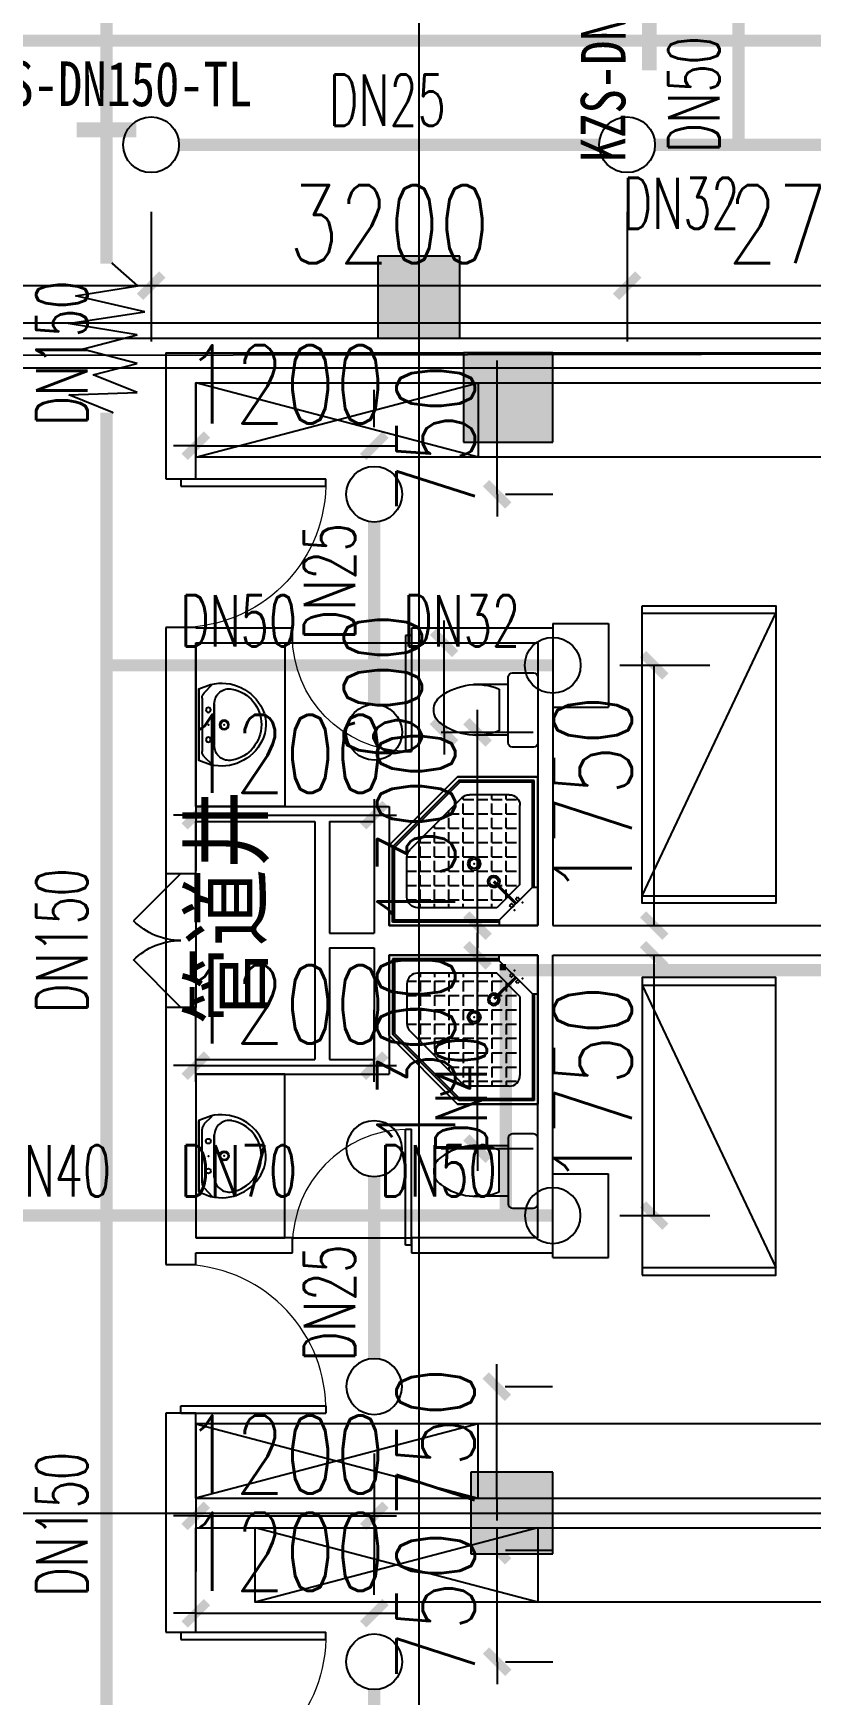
# Model space of a CAD drawing. Extents: x 0 to 2838408, y -923048 to 203859.
# Drawn here: x 2777370 to 2782598, y -210714 to -199542 of the extents above; entities that cross this region are included whole.
import ezdxf
from ezdxf.enums import TextEntityAlignment as Align

# ---------------------------------------------------------------- set-up
doc = ezdxf.new("R2010")
doc.units = 0
doc.header["$LTSCALE"] = 1000
for name, color, linetype in [('A-Fixt', 81, 'Continuous'), ('CLAYER', 7, 'Continuous'), ('COLUMN', 9, 'Continuous'), ('DIM_喷淋', 3, 'Continuous'), ('DOOR_FIRE', 4, 'Continuous'), ('DOTE', 8, 'Continuous'), ('EQUIP_喷头', 7, 'Continuous'), ('fur', 253, 'Continuous'), ('PIPE-喷淋', 6, 'Continuous'), ('PUB_HATCH', 8, 'Continuous'), ('TEXT_喷淋', 7, 'Continuous'), ('TWT_DIM', 3, 'Continuous'), ('VALVE_喷淋', 7, 'Continuous'), ('WALL', 9, 'Continuous'), ('WINDOW', 4, 'Continuous'), ('XREF', 8, 'Continuous'), ('抗震支吊架', 2, 'Continuous'), ('洁具', 213, 'Continuous'), ('配景', 3, 'Continuous')]:
    doc.layers.add(name, color=color, linetype=linetype)
doc.styles.add('_TCH_DIM_T3', font='SIMPLEX', dxfattribs={"width": 0.75, "bigfont": 'HZTXT'})
doc.styles.add('_TWT_PIPEDN', font='SIMPLEX', dxfattribs={"width": 0.8, "height": 2.3, "bigfont": 'HZTXT'})
doc.styles.add('kzcad', font='', dxfattribs={"width": 0.8})
doc.styles.get("Standard").update_dxf_attribs({"font": 'geniso.shx', "bigfont": 'hztxt.shx'})
doc.styles.get('kzcad').set_extended_font_data('SimSun')
doc.dimstyles.new('_TWT_ARCH&&150', dxfattribs={"dimtxt": 525, "dimasz": 150, "dimexe": 375, "dimexo": 450, "dimgap": 150, "dimtad": 1, "dimdec": 0, "dimzin": 0, "dimdsep": 46, "dimtxsty": '_TCH_DIM_T3', "dimblk": 'ARCHTICK', "dimcen": 0.09, "dimclrt": 7, "dimazin": 2, "dimtfac": 1, "dimtdec": 0, "dimtix": 1, "dimtmove": 2, "dimatfit": 3, "dimfxl": 1, "dimtolj": 1, "dimtzin": 0, "dimarcsym": 0})

# ---------------------------------------------------------------- blocks, each defined once
blk = doc.blocks.new('1F平面-CAD导入_dwg_Drawing4_t3_dwg_$plan$00001613-474159-1F-927810-1F')
at = {"layer": '洁具'}
for p, q in [((-30, 250), (-170, 250)), ((-200, 170), (-430, 170)), ((-260, -140), (-260, 140)), ((-200, -170), (-200, -220)), ((-170, -250), (-30, -250))]:
    blk.add_line(p, q, dxfattribs=at)
for points in [[(-200, 220), (-200, 170), (-200, -170), (-430, -170)], [(0, -220), (0, 220)]]:
    blk.add_lwpolyline(points, dxfattribs=at)
for centre, radius, start, end in [((-170, 220), 30, 90, 180), ((-30, 220), 30, 0, 90), ((-413, -227), 398, 67.4505, 126.6381), ((-590, 0), 110, 123.4509, 236.5491), ((-413, 227), 398, 233.3619, 292.5495), ((-170, -220), 30, 180, 270), ((-30, -220), 30, 270, 0)]:
    blk.add_arc(centre, radius, start, end, dxfattribs=at)
blk = doc.blocks.new('$lvtry$00000169')
at = {"color": 0}
for p, q in [((259, -36), (259, 0)), ((259, -36), (36, -259)), ((259, -24), (976, -24)), ((259, -36), (964, -36)), ((964, -36), (976, -24)), ((964, -36), (964, -525)), ((976, -24), (976, -530)), ((276, -120), (120, -276)), ((144, -151), (291, -298)), ((151, -144), (298, -291)), ((183, -213), (205, -213)), ((220, -213), (243, -213)), ((270, -213), (270, -143)), ((270, -213), (340, -213)), ((276, -120), (808, -120)), ((366, -213), (366, -143)), ((366, -213), (436, -213)), ((462, -213), (462, -143)), ((462, -213), (532, -213)), ((558, -213), (558, -143)), ((558, -213), (628, -213)), ((655, -213), (655, -143)), ((655, -213), (725, -213)), ((751, -213), (751, -143)), ((751, -213), (821, -213)), ((847, -213), (847, -143)), ((847, -213), (880, -213)), ((880, -192), (880, -460)), ((36, -259), (0, -259)), ((24, -259), (24, -976)), ((36, -259), (36, -964)), ((120, -276), (120, -808)), ((120, -309), (147, -309)), ((173, -309), (173, -239)), ((173, -309), (243, -309)), ((270, -263), (270, -239)), ((334, -309), (340, -309)), ((366, -309), (366, -239)), ((366, -309), (436, -309)), ((462, -309), (462, -239)), ((462, -309), (532, -309)), ((558, -309), (558, -239)), ((558, -309), (628, -309)), ((655, -309), (655, -239)), ((655, -309), (725, -309)), ((751, -309), (751, -239)), ((751, -309), (821, -309)), ((847, -309), (847, -239)), ((847, -309), (880, -309)), ((120, -405), (147, -405)), ((173, -405), (173, -335)), ((173, -405), (243, -405)), ((173, -501), (173, -431)), ((270, -405), (270, -335)), ((270, -405), (340, -405)), ((270, -501), (270, -431)), ((366, -405), (366, -335)), ((366, -405), (379, -405)), ((366, -501), (366, -431)), ((462, -405), (462, -335)), ((462, -405), (532, -405)), ((462, -501), (462, -431)), ((558, -405), (558, -335)), ((558, -405), (628, -405)), ((558, -501), (558, -431)), ((655, -405), (655, -335)), ((655, -405), (725, -405)), ((655, -501), (655, -431)), ((751, -405), (751, -335)), ((751, -405), (821, -405)), ((751, -501), (751, -431)), ((847, -405), (847, -335)), ((847, -405), (880, -405)), ((847, -501), (847, -431)), ((120, -501), (147, -501)), ((173, -501), (243, -501)), ((173, -598), (173, -528)), ((270, -501), (340, -501)), ((270, -598), (270, -528)), ((366, -501), (436, -501)), ((366, -598), (366, -528)), ((462, -501), (532, -501)), ((462, -598), (462, -528)), ((859, -511), (511, -859)), ((964, -525), (525, -964)), ((976, -530), (530, -976)), ((558, -501), (628, -501)), ((558, -598), (558, -528)), ((655, -501), (725, -501)), ((655, -598), (655, -528)), ((751, -501), (821, -501)), ((751, -598), (751, -528)), ((847, -501), (867, -501)), ((964, -525), (976, -530)), ((120, -598), (147, -598)), ((173, -598), (243, -598)), ((173, -694), (173, -624)), ((270, -598), (340, -598)), ((270, -694), (270, -624)), ((366, -598), (436, -598)), ((366, -694), (366, -624)), ((462, -598), (532, -598)), ((462, -694), (462, -624)), ((558, -598), (628, -598)), ((558, -694), (558, -624)), ((655, -598), (725, -598)), ((655, -694), (655, -624)), ((751, -598), (773, -598)), ((120, -694), (147, -694)), ((173, -694), (243, -694)), ((173, -790), (173, -720)), ((270, -694), (340, -694)), ((270, -790), (270, -720)), ((366, -694), (436, -694)), ((366, -790), (366, -720)), ((462, -694), (532, -694)), ((462, -790), (462, -720)), ((558, -694), (628, -694)), ((558, -790), (558, -720)), ((655, -694), (676, -694)), ((120, -790), (147, -790)), ((173, -790), (243, -790)), ((173, -878), (173, -816)), ((192, -880), (460, -880)), ((270, -790), (340, -790)), ((270, -880), (270, -816)), ((366, -790), (436, -790)), ((366, -880), (366, -816)), ((462, -790), (532, -790)), ((462, -880), (462, -816)), ((558, -790), (580, -790)), ((36, -964), (24, -976)), ((24, -976), (530, -976)), ((36, -964), (525, -964)), ((525, -964), (530, -976))]:
    blk.add_line(p, q, dxfattribs=at)
blk.add_lwpolyline([(0, 0), (0, -1000), (540, -1000), (1000, -540), (1000, 0)], close=True)
for points in [[(0, 0), (0, -1000)], [(0, 0), (1000, 0)], [(1000, 0), (1000, -540)], [(136, -190), (148, -178), (132, -162), (121, -174)], [(190, -136), (178, -148), (162, -132), (174, -121)], [(1000, -540), (540, -1000)], [(0, -1000), (540, -1000)]]:
    blk.add_lwpolyline(points, close=True, dxfattribs=at)
for radius in [43.8, 31.1]:
    blk.add_circle((416, -428), radius, dxfattribs=at)
for centre, radius, start, end in [((808, -192), 72, 0, 90), ((296, -296), 40.6, 142.583, 128.4197), ((296, -296), 28.6, 145.828, 125.6599), ((808, -460), 72, 315, 0), ((192, -808), 72, 180, 270), ((460, -808), 72, 270, 315)]:
    blk.add_arc(centre, radius, start, end, dxfattribs=at)
for p in [(156, -102, 0), (103, -156, 0), (416, -428, 0)]:
    blk.add_point(p, dxfattribs=at)
blk = doc.blocks.new('$lvtry$00000178')
at = {"color": 0}
for p, q in [((-238, 0), (238, 0)), ((-214, -36), (-272, -91)), ((-180, -23), (180, -23)), ((-142, -105), (140, -105)), ((140, -105), (-142, -105)), ((216, -37), (268, -91))]:
    blk.add_line(p, q, dxfattribs=at)
blk.add_lwpolyline([(-104, -430, 0.224698), (110, -425, 0.348046), (269, -79), (239, 0), (-241, 0), (-271, -79, 0.356844)], format="xyb", close=True, dxfattribs=at)
for centre, radius in [((-100, -65), 16.3), ((100, -65), 16.3), ((1, -172), 31.6)]:
    blk.add_circle(centre, radius, dxfattribs=at)
at = {"color": 0, "lineweight": 13}
blk.add_circle((1, -172), 23, dxfattribs=at)
at = {"color": 0}
for centre, radius, start, end in [((-142, -205), 100, 90, 190.5602), ((-180, -73), 50, 90, 133.181), ((140, -205), 100, 349.4398, 90), ((180, -73), 50, 44.5607, 90), ((-1, -179), 243, 190.5602, 349.4398)]:
    blk.add_arc(centre, radius, start, end, dxfattribs=at)
for p in [(0, -65), (1, -172)]:
    blk.add_point(p, dxfattribs=at)
blk = doc.blocks.new('A$C70365C93')
at = {"layer": '洁具'}
blk.add_lwpolyline([(-1900, 2300), (-1900, 1700), (-800, 1700), (-800, 2300)], close=True, dxfattribs=at)
blk.add_blockref('$lvtry$00000178', (-1350, 2280), dxfattribs=at)
at = {"layer": '洁具', "rotation": 180}
blk.add_blockref('$lvtry$00000169', (0, 0), dxfattribs=at)
at = {"layer": '洁具', "extrusion": (0, 0, -1), "xscale": -1, "zscale": -1, "rotation": 90}
blk.add_blockref('1F平面-CAD导入_dwg_Drawing4_t3_dwg_$plan$00001613-474159-1F-927810-1F', (1450, 0), dxfattribs=at)
blk = doc.blocks.new('单人床')
at = {"layer": 'A-Fixt'}
for p, q in [((47774, 13973), (48674, 13973)), ((47774, 12073), (48674, 13973)), ((47774, 12073), (48674, 12073))]:
    blk.add_line(p, q, dxfattribs=at)
blk.add_lwpolyline([(47774, 14023), (48674, 14023), (48674, 12023), (47774, 12023), (47774, 14023)], dxfattribs=at)
blk = doc.blocks.new('CH_AP01')
for p, q in [((-311, 17), (-275, 0)), ((-275, 0), (275, 0)), ((275, 0), (311, 17))]:
    blk.add_line(p, q)
for centre, radius, start, end in [((-307, 555), 37.8, 100.1859, 202.8359), ((0, -579), 1213, 74.7104, 105.2896), ((0, -579), 1173, 75.0287, 104.9713), ((0, -1278), 1857, 80.611, 99.389), ((307, 555), 37.8, 337.1641, 79.8141), ((-1658, 202), 1360, 352.1659, 14.4283), ((-824, 250), 563, 335.5038, 31.0903), ((-824, 250), 603, 335.5038, 30.2691), ((0, -579), 1093, 75.8767, 104.1233), ((824, 250), 603, 149.7309, 204.4962), ((824, 250), 563, 148.9097, 204.4962), ((1658, 202), 1360, 165.5717, 187.8341)]:
    blk.add_arc(centre, radius, start, end)
blk = doc.blocks.new('A$C61295E98')
at = {"color": 3}
for p, q in [((544, 598), (0, 598)), ((0, 598), (0, 0)), ((161, 598), (161, 0)), ((170, 0), (170, 598)), ((603, 572), (603, 26)), ((624, 518), (624, 80)), ((544, 0), (0, 0))]:
    blk.add_line(p, q, dxfattribs=at)
for points in [[(82, 540), (75, 540), (75, 577), (82, 577)], [(82, 453), (75, 453), (75, 490), (82, 490)], [(82, 353), (75, 353), (75, 389), (82, 389)]]:
    blk.add_lwpolyline(points, close=True, dxfattribs=at)
for centre in [(74, 250), (74, 164), (74, 71)]:
    blk.add_circle(centre, 15.7, dxfattribs=at)
for centre, start, end in [((544, 518), 360, 90), ((544, 80), 270, 0)]:
    blk.add_arc(centre, 80, start, end, dxfattribs=at)
blk = doc.blocks.new('宿舍')
at = {"layer": 'A-Fixt'}
for p, q in [((47854, 13802), (48354, 15702)), ((48354, 13802), (47854, 15702)), ((47854, 13802), (48354, 13802))]:
    blk.add_line(p, q, dxfattribs=at)
for points in [[(47854, 8602), (48354, 8602), (48354, 15702), (47854, 15702)], [(47854, 10676), (47970, 10676), (47970, 11743), (47854, 11743)]]:
    blk.add_lwpolyline(points, close=True, dxfattribs=at)
at = {"xscale": -1, "rotation": 90}
for p in [(63677, 60475), (63677, 58775)]:
    blk.add_blockref('单人床', p, dxfattribs=at)
at = {"layer": 'A-Fixt', "xscale": -1, "rotation": 180}
for p in [(50002, 9140), (51117, 9140)]:
    blk.add_blockref('CH_AP01', p, dxfattribs=at)
at = {"layer": '配景', "color": 252}
blk.add_blockref('A$C61295E98', (47854, 7097), dxfattribs=at)
blk = doc.blocks.new('宿舍一')
at = {"layer": 'A-Fixt'}
for p, q in [((48154, 16102), (48654, 16102)), ((48654, 14202), (48154, 16102)), ((48654, 16102), (48154, 14202)), ((48154, 14202), (48654, 14202))]:
    blk.add_line(p, q, dxfattribs=at)
for points in [[(48154, 8602), (48654, 8602), (48654, 16102), (48154, 16102)], [(48154, 10676), (48270, 10676), (48270, 11743), (48154, 11743)]]:
    blk.add_lwpolyline(points, close=True, dxfattribs=at)
at = {"xscale": -1, "rotation": 90}
for p in [(63677, 60875), (63677, 58775)]:
    blk.add_blockref('单人床', p, dxfattribs=at)
at = {"layer": 'A-Fixt', "xscale": -1, "rotation": 179.9999999998882}
for p in [(50002, 9140), (51117, 9140)]:
    blk.add_blockref('CH_AP01', p, dxfattribs=at)
at = {"layer": '配景', "color": 252, "rotation": 359.9999999998882}
blk.add_blockref('A$C61295E98', (48154, 7097), dxfattribs=at)
blk = doc.blocks.new('$DorLib2D$00000116')
at = {"color": 0}
for p, q in [((-0.5, 0), (-0.146, 0.354)), ((0.5, 0), (0.146, 0.354))]:
    blk.add_line(p, q, dxfattribs=at)
for centre, start, end in [((-0.5, 0), 0, 45), ((0.5, 0), 135, 180)]:
    blk.add_arc(centre, 0.5, start, end, dxfattribs=at)
blk = doc.blocks.new('$DorLib2D$00000001')
for p, q in [((0.45, 0.975), (0.5, 0.975)), ((0.45, 0), (0.45, 0.975)), ((0.5, 0), (0.5, 0.975)), ((0.5, 0), (0.45, 0))]:
    blk.add_line(p, q)
at = {"lineweight": 13}
blk.add_arc((0.475, 0), 0.975, 91.4693, 180, dxfattribs=at)
blk = doc.blocks.new('1F1')
at = {"layer": 'PUB_HATCH'}
for points in [[(2444191.7, -201042.2), (2443641.7, -201042.2), (2443641.7, -201592.2), (2444191.7, -201592.2)], [(2444816.7, -201692.2), (2444216.7, -201692.2), (2444216.7, -202292.2), (2444816.7, -202292.2)], [(2444816.7, -209217.2), (2444266.7, -209217.2), (2444266.7, -209767.2), (2444816.7, -209767.2)]]:
    blk.add_hatch(color=256, dxfattribs=at).paths.add_polyline_path(points)
at = {"layer": 'COLUMN'}
for p, q in [((2444191.7, -201042.2), (2443641.7, -201042.2)), ((2443641.7, -201042.2), (2443641.7, -201592.2)), ((2444191.7, -201592.2), (2444191.7, -201042.2)), ((2443641.7, -201592.2), (2444191.7, -201592.2)), ((2444816.7, -201692.2), (2444216.7, -201692.2)), ((2444216.7, -201692.2), (2444216.7, -202292.2)), ((2444816.7, -202292.2), (2444816.7, -201692.2)), ((2444216.7, -202292.2), (2444816.7, -202292.2)), ((2444816.7, -209217.2), (2444266.7, -209217.2)), ((2444266.7, -209217.2), (2444266.7, -209767.2)), ((2444816.7, -209767.2), (2444816.7, -209217.2)), ((2444266.7, -209767.2), (2444816.7, -209767.2))]:
    blk.add_line(p, q, dxfattribs=at)
at = {"layer": 'DOOR_FIRE'}
for p, q in [((2442216.7, -205192.2), (2442216.7, -206092.2)), ((2442416.7, -205192.2), (2442416.7, -206092.2))]:
    blk.add_line(p, q, dxfattribs=at)
at = {"layer": 'DOTE'}
for p, q in [((2443916.7, -187892.2), (2443916.7, -271092.2)), ((2453916.7, -201492.2), (2343216.7, -201492.2)), ((2435862.3, -201792.2), (2453916.7, -201792.2)), ((2435862.3, -209492.2), (2453916.7, -209492.2))]:
    blk.add_line(p, q, dxfattribs=at)
at = {"layer": 'fur'}
blk.add_line((2440116.7, -201592.2), (2451516.7, -201592.2), dxfattribs=at)
at = {"layer": 'WALL'}
for p, q in [((2442216.7, -201692.2), (2442216.7, -202537.9)), ((2442216.7, -201692.2), (2444216.7, -201692.2)), ((2444816.7, -201692.2), (2449816.7, -201692.2)), ((2442416.7, -202537.9), (2442416.7, -201892.2)), ((2442416.7, -201892.2), (2444216.7, -201892.2)), ((2444816.7, -201892.2), (2449816.7, -201892.2)), ((2442216.7, -202537.9), (2442416.7, -202537.9)), ((2442416.7, -203537.9), (2442216.7, -203537.9)), ((2442216.7, -203537.9), (2442216.7, -203542.2)), ((2442216.7, -203542.2), (2442216.7, -204742.2)), ((2442416.7, -203542.2), (2442416.7, -203537.9)), ((2443066.7, -203542.2), (2442416.7, -203542.2)), ((2443066.7, -203642.2), (2443066.7, -203542.2)), ((2444816.7, -203542.2), (2443866.7, -203542.2)), ((2443866.7, -203542.2), (2443866.7, -203642.2)), ((2444816.7, -203542.2), (2444816.7, -205542.2)), ((2442416.7, -203642.2), (2442416.7, -204742.2)), ((2442416.7, -203642.2), (2443066.7, -203642.2)), ((2443866.7, -203642.2), (2444716.7, -203642.2)), ((2444716.7, -203642.2), (2444716.7, -205542.2)), ((2442216.7, -204742.2), (2442216.7, -205192.2)), ((2442416.7, -204742.2), (2443216.7, -204742.2)), ((2443216.7, -204742.2), (2443716.7, -204742.2)), ((2443716.7, -204742.2), (2443716.7, -205542.2)), ((2442416.7, -205192.2), (2442416.7, -204842.2)), ((2442416.7, -204842.2), (2443216.7, -204842.2)), ((2443216.7, -204842.2), (2443216.7, -205642.2)), ((2443316.7, -204842.2), (2443616.7, -204842.2)), ((2443316.7, -204842.2), (2443316.7, -205592.2)), ((2443616.7, -204842.2), (2443616.7, -205592.2)), ((2442216.7, -205192.2), (2442416.7, -205192.2)), ((2443716.7, -205542.2), (2444716.7, -205542.2)), ((2444816.7, -205542.2), (2450166.7, -205542.2)), ((2443216.7, -205642.2), (2443216.7, -206442.2)), ((2443316.7, -205592.2), (2443616.7, -205592.2)), ((2443316.7, -205692.2), (2443316.7, -206442.2)), ((2443316.7, -205692.2), (2443616.7, -205692.2)), ((2443616.7, -205692.2), (2443616.7, -206442.2)), ((2443716.7, -205742.2), (2443716.7, -206542.2)), ((2443716.7, -205742.2), (2444716.7, -205742.2)), ((2444716.7, -207642.2), (2444716.7, -205742.2)), ((2444816.7, -207742.2), (2444816.7, -205742.2)), ((2444816.7, -205742.2), (2450166.7, -205742.2)), ((2442416.7, -206092.2), (2442216.7, -206092.2)), ((2442216.7, -206092.2), (2442216.7, -206542.2)), ((2442416.7, -206442.2), (2442416.7, -206092.2)), ((2442416.7, -206442.2), (2443216.7, -206442.2)), ((2443316.7, -206442.2), (2443616.7, -206442.2)), ((2442216.7, -206542.2), (2442216.7, -207742.2)), ((2442416.7, -206542.2), (2442416.7, -207642.2)), ((2442416.7, -206542.2), (2443216.7, -206542.2)), ((2443216.7, -206542.2), (2443716.7, -206542.2)), ((2443066.7, -207642.2), (2442416.7, -207642.2)), ((2443066.7, -207742.2), (2443066.7, -207642.2)), ((2444716.7, -207642.2), (2443866.7, -207642.2)), ((2443866.7, -207642.2), (2443866.7, -207742.2)), ((2442216.7, -207742.2), (2442216.7, -207821.8)), ((2442416.7, -207742.2), (2443066.7, -207742.2)), ((2442416.7, -207821.8), (2442416.7, -207742.2)), ((2443866.7, -207742.2), (2444816.7, -207742.2)), ((2442216.7, -207821.8), (2442416.7, -207821.8)), ((2442416.7, -208821.8), (2442216.7, -208821.8)), ((2442216.7, -208821.8), (2442216.7, -209492.2)), ((2442416.7, -209392.2), (2442416.7, -208821.8)), ((2442416.7, -209392.2), (2444266.7, -209392.2)), ((2444816.7, -209392.2), (2449866.7, -209392.2)), ((2442216.7, -209492.2), (2442216.7, -210292.2)), ((2442416.7, -210292.2), (2442416.7, -209592.2)), ((2442416.7, -209592.2), (2444266.7, -209592.2)), ((2444816.7, -209592.2), (2449866.7, -209592.2)), ((2442216.7, -210292.2), (2442416.7, -210292.2))]:
    blk.add_line(p, q, dxfattribs=at)
blk.add_lwpolyline([(2439516.7, -201708), (2452116.7, -201692.2), (2452116.7, -257292.2), (2439516.7, -257308)], close=True, dxfattribs=at)
at = {"layer": 'WINDOW'}
for p, q in [((2443066.7, -203642.2), (2443866.7, -203642.2)), ((2443066.7, -207642.2), (2443866.7, -207642.2))]:
    blk.add_line(p, q, dxfattribs=at)
at = {"xscale": -1}
for name, p, rotation in [('宿舍一', (2458518.4, -153738.4), 89.99999999988826), ('A$C70365C93', (2444716.7, -205542.2), 90), ('宿舍', (2458518.4, -161738.4), 90)]:
    blk.add_blockref(name, p, dxfattribs=dict(at, rotation=rotation))
for name, p, rotation in [('A$C70365C93', (2444716.7, -205742.2), 90), ('宿舍一', (2458518.4, -257546), 90.0000000000294)]:
    blk.add_blockref(name, p, dxfattribs=dict(rotation=rotation))
at = {"layer": 'DOOR_FIRE', "xscale": 900, "yscale": -900, "zscale": 200, "rotation": 269.9999999999926}
blk.add_blockref('$DorLib2D$00000116', (2442316.7, -205642.2), dxfattribs=at)
at = {"layer": 'WINDOW', "yscale": 1000}
for p, xscale, zscale, rotation in [((2442316.7, -203037.9), -1000, -1000, 270), ((2442316.7, -208321.8), 1000, 1000, 269.9999999999923), ((2442316.7, -210792.2), -1000, -1000, 270)]:
    blk.add_blockref('$DorLib2D$00000001', p, dxfattribs=dict(at, xscale=xscale, zscale=zscale, rotation=rotation))
at = {"layer": 'WINDOW', "xscale": 800, "zscale": 800}
for p, yscale in [((2443466.7, -203592.2), -800), ((2443466.7, -207692.2), 800)]:
    blk.add_blockref('$DorLib2D$00000001', p, dxfattribs=dict(at, yscale=yscale))
at = {"layer": 'CLAYER'}
blk.add_text('管道井', height=525, rotation=90, dxfattribs=at).set_placement((2442903.7, -206209.8))
blk = doc.blocks.new('_ArchTick')
at = {"color": 0, "linetype": 'ByBlock', "const_width": 0.4}
blk.add_lwpolyline([(-0.5, -0.5), (0.5, 0.5)], dxfattribs=at)
blk = doc.blocks.new('*D1272')
at = {"layer": 'Defpoints', "color": 0, "linetype": 'ByBlock', "transparency": 16777216}
for p in [(2780095, -209742), (2780489, -209742), (2780095, -210492)]:
    blk.add_point(p, dxfattribs=at)
at = {"layer": 'TWT_DIM', "color": 0, "linetype": 'ByBlock', "lineweight": -2, "transparency": 16777216}
for p, q in [((2780489, -209742), (2780489, -209592)), ((2780489, -210492), (2780489, -209742)), ((2780545, -209742), (2780864, -209742)), ((2780489, -210492), (2780489, -210642)), ((2780545, -210492), (2780864, -210492))]:
    blk.add_line(p, q, dxfattribs=at)
at = {"layer": 'TWT_DIM', "color": 0, "linetype": 'ByBlock', "lineweight": -2, "transparency": 16777216, "xscale": 150, "yscale": 150, "zscale": 150}
for p, rotation in [((2780489, -209742), 270), ((2780489, -210492), 90)]:
    blk.add_blockref('_ArchTick', p, dxfattribs=dict(at, rotation=rotation))
at = {"layer": 'TWT_DIM', "color": 7, "linetype": 'ByBlock', "transparency": 16777216, "insert": (2780076, -210117), "char_height": 525, "attachment_point": 5, "rotation": 90, "style": '_TCH_DIM_T3'}
blk.add_mtext('\\A1;750', dxfattribs=at)
blk = doc.blocks.new('*D1274')
at = {"layer": 'Defpoints', "color": 0, "linetype": 'ByBlock', "transparency": 16777216}
for p in [(2779663, -210166), (2778463, -210492), (2779663, -210492)]:
    blk.add_point(p, dxfattribs=at)
at = {"layer": 'TWT_DIM', "color": 0, "linetype": 'ByBlock', "lineweight": -2, "transparency": 16777216}
for p, q in [((2778463, -210042), (2778463, -209791)), ((2779663, -210042), (2779663, -209791)), ((2778463, -210166), (2778313, -210166)), ((2778463, -210166), (2779663, -210166)), ((2779663, -210166), (2779813, -210166))]:
    blk.add_line(p, q, dxfattribs=at)
at = {"layer": 'TWT_DIM', "color": 0, "linetype": 'ByBlock', "lineweight": -2, "transparency": 16777216, "xscale": 150, "yscale": 150, "zscale": 150}
blk.add_blockref('_ArchTick', (2778463, -210166), dxfattribs=at)
at = {"layer": 'TWT_DIM', "color": 0, "linetype": 'ByBlock', "lineweight": -2, "transparency": 16777216, "xscale": 150, "yscale": 150, "zscale": 150, "rotation": 180}
blk.add_blockref('_ArchTick', (2779663, -210166), dxfattribs=at)
at = {"layer": 'TWT_DIM', "color": 7, "linetype": 'ByBlock', "transparency": 16777216, "insert": (2779063, -209753), "char_height": 525, "attachment_point": 5, "style": '_TCH_DIM_T3'}
blk.add_mtext('\\A1;1200', dxfattribs=at)
blk = doc.blocks.new('*D1280')
at = {"layer": 'Defpoints', "color": 0, "linetype": 'ByBlock', "transparency": 16777216}
for p in [(2779663, -204242), (2780357, -204242), (2779663, -205542)]:
    blk.add_point(p, dxfattribs=at)
at = {"layer": 'TWT_DIM', "color": 0, "linetype": 'ByBlock', "lineweight": -2, "transparency": 16777216}
for p, q in [((2780357, -204242), (2780357, -204092)), ((2780113, -204242), (2780732, -204242)), ((2780357, -205542), (2780357, -204242)), ((2780113, -205542), (2780732, -205542)), ((2780357, -205542), (2780357, -205692))]:
    blk.add_line(p, q, dxfattribs=at)
at = {"layer": 'TWT_DIM', "color": 0, "linetype": 'ByBlock', "lineweight": -2, "transparency": 16777216, "xscale": 150, "yscale": 150, "zscale": 150}
for p, rotation in [((2780357, -204242), 270), ((2780357, -205542), 90)]:
    blk.add_blockref('_ArchTick', p, dxfattribs=dict(at, rotation=rotation))
at = {"layer": 'TWT_DIM', "color": 7, "linetype": 'ByBlock', "transparency": 16777216, "insert": (2779945, -204892), "char_height": 525, "attachment_point": 5, "rotation": 90, "style": '_TCH_DIM_T3'}
blk.add_mtext('\\A1;1300', dxfattribs=at)
blk = doc.blocks.new('*D1281')
at = {"layer": 'Defpoints', "color": 0, "linetype": 'ByBlock', "transparency": 16777216}
for p in [(2779663, -205742), (2780357, -205742), (2779663, -207042)]:
    blk.add_point(p, dxfattribs=at)
at = {"layer": 'TWT_DIM', "color": 0, "linetype": 'ByBlock', "lineweight": -2, "transparency": 16777216}
for p, q in [((2780357, -205742), (2780357, -205592)), ((2780113, -205742), (2780732, -205742)), ((2780357, -207042), (2780357, -205742)), ((2780113, -207042), (2780732, -207042)), ((2780357, -207042), (2780357, -207192))]:
    blk.add_line(p, q, dxfattribs=at)
at = {"layer": 'TWT_DIM', "color": 0, "linetype": 'ByBlock', "lineweight": -2, "transparency": 16777216, "xscale": 150, "yscale": 150, "zscale": 150}
for p, rotation in [((2780357, -205742), 270), ((2780357, -207042), 90)]:
    blk.add_blockref('_ArchTick', p, dxfattribs=dict(at, rotation=rotation))
at = {"layer": 'TWT_DIM', "color": 7, "linetype": 'ByBlock', "transparency": 16777216, "insert": (2779945, -206392), "char_height": 525, "attachment_point": 5, "rotation": 90, "style": '_TCH_DIM_T3'}
blk.add_mtext('\\A1;1300', dxfattribs=at)
blk = doc.blocks.new('*D1351')
at = {"layer": 'Defpoints', "color": 0, "linetype": 'ByBlock', "transparency": 16777216}
for p in [(2780863, -205742), (2781545, -205742), (2780863, -207492)]:
    blk.add_point(p, dxfattribs=at)
at = {"layer": 'TWT_DIM', "color": 0, "linetype": 'ByBlock', "lineweight": -2, "transparency": 16777216}
for p, q in [((2781313, -205742), (2781920, -205742)), ((2781545, -207492), (2781545, -205742)), ((2781313, -207492), (2781920, -207492))]:
    blk.add_line(p, q, dxfattribs=at)
at = {"layer": 'TWT_DIM', "color": 0, "linetype": 'ByBlock', "lineweight": -2, "transparency": 16777216, "xscale": 150, "yscale": 150, "zscale": 150}
for p, rotation in [((2781545, -205742), 90), ((2781545, -207492), 270)]:
    blk.add_blockref('_ArchTick', p, dxfattribs=dict(at, rotation=rotation))
at = {"layer": 'TWT_DIM', "color": 7, "linetype": 'ByBlock', "transparency": 16777216, "insert": (2781132, -206617), "char_height": 525, "attachment_point": 5, "rotation": 90, "style": '_TCH_DIM_T3'}
blk.add_mtext('\\A1;1750', dxfattribs=at)
blk = doc.blocks.new('*D1352')
at = {"layer": 'Defpoints', "color": 0, "linetype": 'ByBlock', "transparency": 16777216}
for p in [(2780094, -208642), (2780487, -208642), (2780094, -209392)]:
    blk.add_point(p, dxfattribs=at)
at = {"layer": 'TWT_DIM', "color": 0, "linetype": 'ByBlock', "lineweight": -2, "transparency": 16777216}
for p, q in [((2780487, -208642), (2780487, -208492)), ((2780487, -209392), (2780487, -208642)), ((2780544, -208642), (2780862, -208642)), ((2780487, -209392), (2780487, -209542)), ((2780544, -209392), (2780862, -209392))]:
    blk.add_line(p, q, dxfattribs=at)
at = {"layer": 'TWT_DIM', "color": 0, "linetype": 'ByBlock', "lineweight": -2, "transparency": 16777216, "xscale": 150, "yscale": 150, "zscale": 150}
for p, rotation in [((2780487, -208642), 270), ((2780487, -209392), 90)]:
    blk.add_blockref('_ArchTick', p, dxfattribs=dict(at, rotation=rotation))
at = {"layer": 'TWT_DIM', "color": 7, "linetype": 'ByBlock', "transparency": 16777216, "insert": (2780075, -209017), "char_height": 525, "attachment_point": 5, "rotation": 90, "style": '_TCH_DIM_T3'}
blk.add_mtext('\\A1;750', dxfattribs=at)
blk = doc.blocks.new('*D1353')
at = {"layer": 'Defpoints', "color": 0, "linetype": 'ByBlock', "transparency": 16777216}
for p in [(2779663, -206484), (2778463, -207042), (2779663, -207042)]:
    blk.add_point(p, dxfattribs=at)
at = {"layer": 'TWT_DIM', "color": 0, "linetype": 'ByBlock', "lineweight": -2, "transparency": 16777216}
for p, q in [((2778463, -206592), (2778463, -206109)), ((2779663, -206592), (2779663, -206109)), ((2778463, -206484), (2778313, -206484)), ((2778463, -206484), (2779663, -206484)), ((2779663, -206484), (2779813, -206484))]:
    blk.add_line(p, q, dxfattribs=at)
at = {"layer": 'TWT_DIM', "color": 0, "linetype": 'ByBlock', "lineweight": -2, "transparency": 16777216, "xscale": 150, "yscale": 150, "zscale": 150}
blk.add_blockref('_ArchTick', (2778463, -206484), dxfattribs=at)
at = {"layer": 'TWT_DIM', "color": 0, "linetype": 'ByBlock', "lineweight": -2, "transparency": 16777216, "xscale": 150, "yscale": 150, "zscale": 150, "rotation": 180}
blk.add_blockref('_ArchTick', (2779663, -206484), dxfattribs=at)
at = {"layer": 'TWT_DIM', "color": 7, "linetype": 'ByBlock', "transparency": 16777216, "insert": (2779063, -206072), "char_height": 525, "attachment_point": 5, "style": '_TCH_DIM_T3'}
blk.add_mtext('\\A1;1200', dxfattribs=at)
blk = doc.blocks.new('*D1354')
at = {"layer": 'Defpoints', "color": 0, "linetype": 'ByBlock', "transparency": 16777216}
for p in [(2778463, -208642), (2779663, -208642), (2779663, -209511)]:
    blk.add_point(p, dxfattribs=at)
at = {"layer": 'TWT_DIM', "color": 0, "linetype": 'ByBlock', "lineweight": -2, "transparency": 16777216}
for p, q in [((2778463, -209092), (2778463, -209886)), ((2779663, -209092), (2779663, -209886)), ((2778463, -209511), (2778313, -209511)), ((2778463, -209511), (2779663, -209511)), ((2779663, -209511), (2779813, -209511))]:
    blk.add_line(p, q, dxfattribs=at)
at = {"layer": 'TWT_DIM', "color": 0, "linetype": 'ByBlock', "lineweight": -2, "transparency": 16777216, "xscale": 150, "yscale": 150, "zscale": 150}
blk.add_blockref('_ArchTick', (2778463, -209511), dxfattribs=at)
at = {"layer": 'TWT_DIM', "color": 0, "linetype": 'ByBlock', "lineweight": -2, "transparency": 16777216, "xscale": 150, "yscale": 150, "zscale": 150, "rotation": 180}
blk.add_blockref('_ArchTick', (2779663, -209511), dxfattribs=at)
at = {"layer": 'TWT_DIM', "color": 7, "linetype": 'ByBlock', "transparency": 16777216, "insert": (2779063, -209099), "char_height": 525, "attachment_point": 5, "style": '_TCH_DIM_T3'}
blk.add_mtext('\\A1;1200', dxfattribs=at)
blk = doc.blocks.new('*D1355')
at = {"layer": 'Defpoints', "color": 0, "linetype": 'ByBlock', "transparency": 16777216}
for p in [(2780863, -203792), (2781545, -203792), (2780863, -205542)]:
    blk.add_point(p, dxfattribs=at)
at = {"layer": 'TWT_DIM', "color": 0, "linetype": 'ByBlock', "lineweight": -2, "transparency": 16777216}
for p, q in [((2781313, -203792), (2781920, -203792)), ((2781545, -205542), (2781545, -203792)), ((2781313, -205542), (2781920, -205542))]:
    blk.add_line(p, q, dxfattribs=at)
at = {"layer": 'TWT_DIM', "color": 0, "linetype": 'ByBlock', "lineweight": -2, "transparency": 16777216, "xscale": 150, "yscale": 150, "zscale": 150}
for p, rotation in [((2781545, -203792), 90), ((2781545, -205542), 270)]:
    blk.add_blockref('_ArchTick', p, dxfattribs=dict(at, rotation=rotation))
at = {"layer": 'TWT_DIM', "color": 7, "linetype": 'ByBlock', "transparency": 16777216, "insert": (2781132, -204667), "char_height": 525, "attachment_point": 5, "rotation": 90, "style": '_TCH_DIM_T3'}
blk.add_mtext('\\A1;1750', dxfattribs=at)
blk = doc.blocks.new('*D1356')
at = {"layer": 'Defpoints', "color": 0, "linetype": 'ByBlock', "transparency": 16777216}
for p in [(2780095, -201892), (2780489, -201892), (2780095, -202642)]:
    blk.add_point(p, dxfattribs=at)
at = {"layer": 'TWT_DIM', "color": 0, "linetype": 'ByBlock', "lineweight": -2, "transparency": 16777216}
for p, q in [((2780489, -201892), (2780489, -201742)), ((2780489, -202642), (2780489, -201892)), ((2780545, -201892), (2780864, -201892)), ((2780489, -202642), (2780489, -202792)), ((2780545, -202642), (2780864, -202642))]:
    blk.add_line(p, q, dxfattribs=at)
at = {"layer": 'TWT_DIM', "color": 0, "linetype": 'ByBlock', "lineweight": -2, "transparency": 16777216, "xscale": 150, "yscale": 150, "zscale": 150}
for p, rotation in [((2780489, -201892), 270), ((2780489, -202642), 90)]:
    blk.add_blockref('_ArchTick', p, dxfattribs=dict(at, rotation=rotation))
at = {"layer": 'TWT_DIM', "color": 7, "linetype": 'ByBlock', "transparency": 16777216, "insert": (2780076, -202267), "char_height": 525, "attachment_point": 5, "rotation": 90, "style": '_TCH_DIM_T3'}
blk.add_mtext('\\A1;750', dxfattribs=at)
blk = doc.blocks.new('*D1357')
at = {"layer": 'Defpoints', "color": 0, "linetype": 'ByBlock', "transparency": 16777216}
for p in [(2779663, -203642), (2780132, -203642), (2779663, -204242)]:
    blk.add_point(p, dxfattribs=at)
at = {"layer": 'TWT_DIM', "color": 0, "linetype": 'ByBlock', "lineweight": -2, "transparency": 16777216}
for p, q in [((2780132, -203642), (2780132, -203492)), ((2780113, -203642), (2780507, -203642)), ((2780132, -204242), (2780132, -203642)), ((2780113, -204242), (2780507, -204242)), ((2780132, -204242), (2780132, -204392))]:
    blk.add_line(p, q, dxfattribs=at)
at = {"layer": 'TWT_DIM', "color": 0, "linetype": 'ByBlock', "lineweight": -2, "transparency": 16777216, "xscale": 150, "yscale": 150, "zscale": 150}
for p, rotation in [((2780132, -203642), 270), ((2780132, -204242), 90)]:
    blk.add_blockref('_ArchTick', p, dxfattribs=dict(at, rotation=rotation))
at = {"layer": 'TWT_DIM', "color": 7, "linetype": 'ByBlock', "transparency": 16777216, "insert": (2779720, -203942), "char_height": 525, "attachment_point": 5, "rotation": 90, "style": '_TCH_DIM_T3'}
blk.add_mtext('\\A1;600', dxfattribs=at)
blk = doc.blocks.new('*D1358')
at = {"layer": 'Defpoints', "color": 0, "linetype": 'ByBlock', "transparency": 16777216}
for p in [(2778463, -204242), (2779663, -204242), (2779663, -204800)]:
    blk.add_point(p, dxfattribs=at)
at = {"layer": 'TWT_DIM', "color": 0, "linetype": 'ByBlock', "lineweight": -2, "transparency": 16777216}
for p, q in [((2778463, -204692), (2778463, -205175)), ((2779663, -204692), (2779663, -205175)), ((2778463, -204800), (2778313, -204800)), ((2778463, -204800), (2779663, -204800)), ((2779663, -204800), (2779813, -204800))]:
    blk.add_line(p, q, dxfattribs=at)
at = {"layer": 'TWT_DIM', "color": 0, "linetype": 'ByBlock', "lineweight": -2, "transparency": 16777216, "xscale": 150, "yscale": 150, "zscale": 150}
blk.add_blockref('_ArchTick', (2778463, -204800), dxfattribs=at)
at = {"layer": 'TWT_DIM', "color": 0, "linetype": 'ByBlock', "lineweight": -2, "transparency": 16777216, "xscale": 150, "yscale": 150, "zscale": 150, "rotation": 180}
blk.add_blockref('_ArchTick', (2779663, -204800), dxfattribs=at)
at = {"layer": 'TWT_DIM', "color": 7, "linetype": 'ByBlock', "transparency": 16777216, "insert": (2779063, -204387), "char_height": 525, "attachment_point": 5, "style": '_TCH_DIM_T3'}
blk.add_mtext('\\A1;1200', dxfattribs=at)
blk = doc.blocks.new('*D1359')
at = {"layer": 'Defpoints', "color": 0, "linetype": 'ByBlock', "transparency": 16777216}
for p in [(2779663, -202316), (2778463, -202642), (2779663, -202642)]:
    blk.add_point(p, dxfattribs=at)
at = {"layer": 'TWT_DIM', "color": 0, "linetype": 'ByBlock', "lineweight": -2, "transparency": 16777216}
for p, q in [((2778463, -202192), (2778463, -201941)), ((2779663, -202192), (2779663, -201941)), ((2778463, -202316), (2778313, -202316)), ((2778463, -202316), (2779663, -202316)), ((2779663, -202316), (2779813, -202316))]:
    blk.add_line(p, q, dxfattribs=at)
at = {"layer": 'TWT_DIM', "color": 0, "linetype": 'ByBlock', "lineweight": -2, "transparency": 16777216, "xscale": 150, "yscale": 150, "zscale": 150}
blk.add_blockref('_ArchTick', (2778463, -202316), dxfattribs=at)
at = {"layer": 'TWT_DIM', "color": 0, "linetype": 'ByBlock', "lineweight": -2, "transparency": 16777216, "xscale": 150, "yscale": 150, "zscale": 150, "rotation": 180}
blk.add_blockref('_ArchTick', (2779663, -202316), dxfattribs=at)
at = {"layer": 'TWT_DIM', "color": 7, "linetype": 'ByBlock', "transparency": 16777216, "insert": (2779063, -201903), "char_height": 525, "attachment_point": 5, "style": '_TCH_DIM_T3'}
blk.add_mtext('\\A1;1200', dxfattribs=at)
blk = doc.blocks.new('*D3102')
at = {"layer": 'Defpoints', "color": 0, "linetype": 'ByBlock', "transparency": 16777216}
for p in [(2781363, -200292), (2784063, -200292), (2784063, -201239)]:
    blk.add_point(p, dxfattribs=at)
at = {"layer": 'DIM_喷淋', "color": 0, "linetype": 'ByBlock', "lineweight": -2, "transparency": 16777216}
for p, q in [((2781363, -200742), (2781363, -201614)), ((2784063, -200742), (2784063, -201614)), ((2781363, -201239), (2784063, -201239))]:
    blk.add_line(p, q, dxfattribs=at)
at = {"layer": 'DIM_喷淋', "color": 0, "linetype": 'ByBlock', "lineweight": -2, "transparency": 16777216, "xscale": 150, "yscale": 150, "zscale": 150, "rotation": 180}
blk.add_blockref('_ArchTick', (2781363, -201239), dxfattribs=at)
at = {"layer": 'DIM_喷淋', "color": 0, "linetype": 'ByBlock', "lineweight": -2, "transparency": 16777216, "xscale": 150, "yscale": 150, "zscale": 150}
blk.add_blockref('_ArchTick', (2784063, -201239), dxfattribs=at)
at = {"layer": 'DIM_喷淋', "color": 7, "linetype": 'ByBlock', "transparency": 16777216, "insert": (2782713, -200826), "char_height": 525, "attachment_point": 5, "style": '_TCH_DIM_T3'}
blk.add_mtext('\\A1;2700', dxfattribs=at)
blk = doc.blocks.new('*D3103')
at = {"layer": 'Defpoints', "color": 0, "linetype": 'ByBlock', "transparency": 16777216}
for p in [(2778163, -200292), (2781363, -200292), (2781363, -201239)]:
    blk.add_point(p, dxfattribs=at)
at = {"layer": 'DIM_喷淋', "color": 0, "linetype": 'ByBlock', "lineweight": -2, "transparency": 16777216}
for p, q in [((2778163, -200742), (2778163, -201614)), ((2781363, -200742), (2781363, -201614)), ((2778163, -201239), (2781363, -201239))]:
    blk.add_line(p, q, dxfattribs=at)
at = {"layer": 'DIM_喷淋', "color": 0, "linetype": 'ByBlock', "lineweight": -2, "transparency": 16777216, "xscale": 150, "yscale": 150, "zscale": 150, "rotation": 180}
blk.add_blockref('_ArchTick', (2778163, -201239), dxfattribs=at)
at = {"layer": 'DIM_喷淋', "color": 0, "linetype": 'ByBlock', "lineweight": -2, "transparency": 16777216, "xscale": 150, "yscale": 150, "zscale": 150}
blk.add_blockref('_ArchTick', (2781363, -201239), dxfattribs=at)
at = {"layer": 'DIM_喷淋', "color": 7, "linetype": 'ByBlock', "transparency": 16777216, "insert": (2779763, -200826), "char_height": 525, "attachment_point": 5, "style": '_TCH_DIM_T3'}
blk.add_mtext('\\A1;3200', dxfattribs=at)
blk = doc.blocks.new('*D3104')
at = {"layer": 'Defpoints', "color": 0, "linetype": 'ByBlock', "transparency": 16777216}
for p in [(2774863, -200292), (2778163, -200292), (2778163, -201239)]:
    blk.add_point(p, dxfattribs=at)
at = {"layer": 'DIM_喷淋', "color": 0, "linetype": 'ByBlock', "lineweight": -2, "transparency": 16777216}
for p, q in [((2774863, -200742), (2774863, -201614)), ((2778163, -200742), (2778163, -201614)), ((2774863, -201239), (2778163, -201239))]:
    blk.add_line(p, q, dxfattribs=at)
at = {"layer": 'DIM_喷淋', "color": 0, "linetype": 'ByBlock', "lineweight": -2, "transparency": 16777216, "xscale": 150, "yscale": 150, "zscale": 150, "rotation": 180}
blk.add_blockref('_ArchTick', (2774863, -201239), dxfattribs=at)
at = {"layer": 'DIM_喷淋', "color": 0, "linetype": 'ByBlock', "lineweight": -2, "transparency": 16777216, "xscale": 150, "yscale": 150, "zscale": 150}
blk.add_blockref('_ArchTick', (2778163, -201239), dxfattribs=at)
at = {"layer": 'DIM_喷淋', "color": 7, "linetype": 'ByBlock', "transparency": 16777216, "insert": (2776513, -200826), "char_height": 525, "attachment_point": 5, "style": '_TCH_DIM_T3'}
blk.add_mtext('\\A1;3300', dxfattribs=at)
blk = doc.blocks.new('$TwtSys$00000125')
blk.add_circle((0, 0, 0), 1)
blk = doc.blocks.new('$TwtSys$00000131')
for p, q in [((-1.5, 0), (-1.5, 2)), ((-1.5, 2), (1.5, 2)), ((1.5, 0, 0), (1.5, 2, 0)), ((-1.5, 0), (-1, 0)), ((1, 0, 0), (1.5, 0, 0))]:
    blk.add_line(p, q)
blk.add_circle((0, 0), 1)
blk = doc.blocks.new('$VALVE$00000546')
for p, q in [((-371, -30.1), (-282.4, 187.1)), ((-282.4, 187.1), (-270.9, -152.6)), ((17, -152.6), (72.4, 191.4)), ((72.4, 191.4), (130.7, -191.4)), ((-127, -152.6), (-54.9, 120.6)), ((-54.9, 120.6), (17, -152.6)), ((130.7, -191.4), (210.8, 153.8)), ((210.8, 153.8), (260.6, -155.7)), ((-270.9, -152.6), (-182.7, 65.5)), ((-182.7, 65.5), (-127, -152.6)), ((260.6, -155.7), (371, -30.1))]:
    blk.add_line(p, q)
for p in [(-371, -30.1), (371, -30.1)]:
    blk.add_point(p)

msp = doc.modelspace()

# ---------------------------------------------------------------- hatches: boundary and pattern name
at = {"layer": 'PIPE-喷淋', "linetype": 'ByBlock'}
for points in [[(2780548.2, -205842.2), (2780507, -205842.2), (2780507, -205800.9)], [(2780548.2, -205842.2), (2780548.2, -205800.9), (2780507, -205800.9)]]:
    msp.add_hatch(color=256, dxfattribs=at).paths.add_polyline_path(points)

# ---------------------------------------------------------------- linework, layer by layer
at = {"layer": 'PIPE-喷淋', "linetype": 'ByBlock', "ltscale": 1.5, "const_width": 82.5}
for points in [[(2777862.5, -197792.2), (2777862.5, -199592.2)], [(2782112.5, -197792.2), (2782112.5, -199592.2)], [(2775475, -199592.2), (2777862.5, -199592.2)], [(2777862.5, -199592.2), (2777862.5, -201091.4)], [(2777862.5, -199592.2), (2782112.5, -199592.2)], [(2782112.5, -200292.2), (2782112.5, -199592.2)], [(2782112.5, -199592.2), (2785812.5, -199592.2)], [(2778350, -200292.2), (2781175, -200292.2)], [(2781550, -200292.2), (2782112.5, -200292.2)], [(2782112.5, -200292.2), (2783875, -200292.2)], [(2777862.5, -202093), (2777862.5, -203792.2)], [(2779662.5, -202829.7), (2779662.5, -203792.2)], [(2777862.5, -203792.2), (2777862.5, -207492.2)], [(2779662.5, -203792.2), (2777862.5, -203792.2)], [(2780862.5, -203792.2), (2779662.5, -203792.2)], [(2779662.5, -203792.2), (2779662.5, -204054.7)], [(2780548.2, -207492.2), (2780548.2, -205842.2)], [(2780548.2, -205842.2), (2786112.5, -205842.2)], [(2779662.5, -207229.7), (2779662.5, -207492.2)], [(2777862.5, -207492.2), (2777162.5, -207492.2)], [(2777862.5, -207492.2), (2777862.5, -211642.2)], [(2779662.5, -207492.2), (2777862.5, -207492.2)], [(2779662.5, -207492.2), (2779662.5, -208454.7)], [(2780548.2, -207492.2), (2779662.5, -207492.2)], [(2780862.5, -207492.2), (2780548.2, -207492.2)], [(2779662.5, -210679.7), (2779662.5, -211642.2)]]:
    msp.add_lwpolyline(points, dxfattribs=at)
at = {"layer": '抗震支吊架', "color": 4, "const_width": 100}
for points in [[(2781512.5, -199792.2), (2781512.5, -199392.2)], [(2777662.5, -200192.2), (2778062.5, -200192.2)]]:
    msp.add_lwpolyline(points, dxfattribs=at)

# ---------------------------------------------------------------- block references
at = {"layer": 'EQUIP_喷头', "linetype": 'ByBlock', "xscale": 187.5, "yscale": 187.5, "zscale": 187.5}
for p in [(2778162.5, -200292.2), (2781362.5, -200292.2)]:
    msp.add_blockref('$TwtSys$00000125', p, dxfattribs=at)
at = {"layer": 'EQUIP_喷头', "linetype": 'ByBlock', "xscale": 187.5, "zscale": 187.5}
for name, p, yscale, rotation in [('$TwtSys$00000125', (2779662.5, -202642.2), 187.5, 270), ('$TwtSys$00000131', (2780862.5, -203792.2), 187.5, 270), ('$TwtSys$00000125', (2779662.5, -204242.2), 187.5, 270), ('$TwtSys$00000125', (2779662.5, -207042.2), -187.5, 89.99999999999999), ('$TwtSys$00000131', (2780862.5, -207492.2), -187.5, 89.99999999999999), ('$TwtSys$00000125', (2779662.5, -208642.2), -187.5, 89.99999999999999), ('$TwtSys$00000125', (2779662.5, -210492.2), 187.5, 270)]:
    msp.add_blockref(name, p, dxfattribs=dict(at, yscale=yscale, rotation=rotation))
at = {"layer": 'VALVE_喷淋', "linetype": 'ByBlock', "xscale": 1.35, "yscale": 1.35, "zscale": 1.35, "rotation": 90}
msp.add_blockref('$VALVE$00000546', (2777862.5, -201592.2), dxfattribs=at)
at = {"layer": 'XREF'}
msp.add_blockref('1F1', (336045.8, 0), dxfattribs=at)

# ---------------------------------------------------------------- texts
at = {"layer": 'TEXT_喷淋', "color": 251, "linetype": 'ByBlock', "style": '_TWT_PIPEDN', "width": 0.64}
for s, rotation, p in [('DN50', 90, (2781985, -200347)), ('DN25', 90, (2779535, -203622)), ('DN40', 90, (2780420.7, -207072)), ('DN40', 360, (2777107.7, -207364.7)), ('DN50', 360, (2779700.6, -207364.7)), ('DN25', 90, (2779535, -208472))]:
    msp.add_text(s, height=345, rotation=rotation, dxfattribs=at).set_placement(p)
for s, p in [('DN25', (2779357.7, -200164.7)), ('DN32', (2781332.7, -200858.4)), ('DN50', (2778357.7, -203664.7)), ('DN32', (2779857.7, -203664.7))]:
    msp.add_text(s, height=345, dxfattribs=at).set_placement(p)
at = {"layer": 'TEXT_喷淋', "linetype": 'ByBlock', "style": '_TWT_PIPEDN', "width": 0.64}
for s, rotation, p in [('DN150', 90, (2777735, -202181.1)), ('DN150', 90, (2777735, -206131.1)), ('DN70', 360, (2778357.7, -207364.7)), ('DN150', 90, (2777735, -210056.1))]:
    msp.add_text(s, height=345, rotation=rotation, dxfattribs=at).set_placement(p)
at = {"layer": '抗震支吊架', "color": 4, "style": 'kzcad', "width": 0.8}
for s, rotation, p in [('KZS-DN80-T', 89.88539, (2781352.5, -199592.2)), ('KZS-DN150-TL', 359.88539, (2777862.5, -200032.2))]:
    msp.add_text(s, height=300, rotation=rotation, dxfattribs=at).set_placement(p, align=Align.CENTER)

# ---------------------------------------------------------------- dimensions: what is measured, and where the dimension line sits
at = {"layer": 'DIM_喷淋', "linetype": 'ByBlock'}
for p1, p2, picture, middle in [((2774862.5, -200292.2), (2778162.5, -200292.2), '*D3104', (2776512.5, -200826.3)), ((2778162.5, -200292.2), (2781362.5, -200292.2), '*D3103', (2779762.5, -200826.3)), ((2781362.5, -200292.2), (2784062.5, -200292.2), '*D3102', (2782712.5, -200826.3))]:
    dim = msp.add_aligned_dim(p1=p1, p2=p2, distance=-946.6, dimstyle='_TWT_ARCH&&150', dxfattribs=at)
    dim.commit()
    dim.dimension.update_dxf_attribs({"geometry": picture, "text_midpoint": middle})
at = {"layer": 'TWT_DIM', "linetype": 'ByBlock'}
for p1, p2, distance, picture, middle in [((2778462.5, -202642.2), (2779662.5, -202642.2), 326.4, '*D1359', (2779062.5, -201903.3)), ((2780095.3, -202642.2), (2780095.3, -201892.2), -393.4, '*D1356', (2780076.2, -202267.2)), ((2779662.5, -204242.2), (2779662.5, -203642.2), -469.7, '*D1357', (2779719.8, -203942.2)), ((2780862.5, -205542.2), (2780862.5, -203792.2), -682.4, '*D1355', (2781132.4, -204667.2)), ((2778462.5, -204242.2), (2779662.5, -204242.2), -557.7, '*D1358', (2779062.5, -204387.4)), ((2779662.5, -205542.2), (2779662.5, -204242.2), -694.8, '*D1280', (2779944.9, -204892.2)), ((2779662.5, -207042.2), (2779662.5, -205742.2), -694.8, '*D1281', (2779944.9, -206392.2)), ((2780862.5, -207492.2), (2780862.5, -205742.2), -682.4, '*D1351', (2781132.4, -206617.2)), ((2778462.5, -207042.2), (2779662.5, -207042.2), 557.7, '*D1353', (2779062.5, -206072)), ((2780093.7, -209392.2), (2780093.7, -208642.2), -393.4, '*D1352', (2780074.5, -209017.2)), ((2778462.5, -208642.2), (2779662.5, -208642.2), -869.3, '*D1354', (2779062.5, -209098.9)), ((2778462.5, -210492.2), (2779662.5, -210492.2), 326.4, '*D1274', (2779062.5, -209753.3)), ((2780095.3, -210492.2), (2780095.3, -209742.2), -393.4, '*D1272', (2780076.2, -210117.2))]:
    dim = msp.add_aligned_dim(p1=p1, p2=p2, distance=distance, dimstyle='_TWT_ARCH&&150', dxfattribs=at)
    dim.commit()
    dim.dimension.update_dxf_attribs({"geometry": picture, "text_midpoint": middle})

doc.saveas('drawing.dxf')
